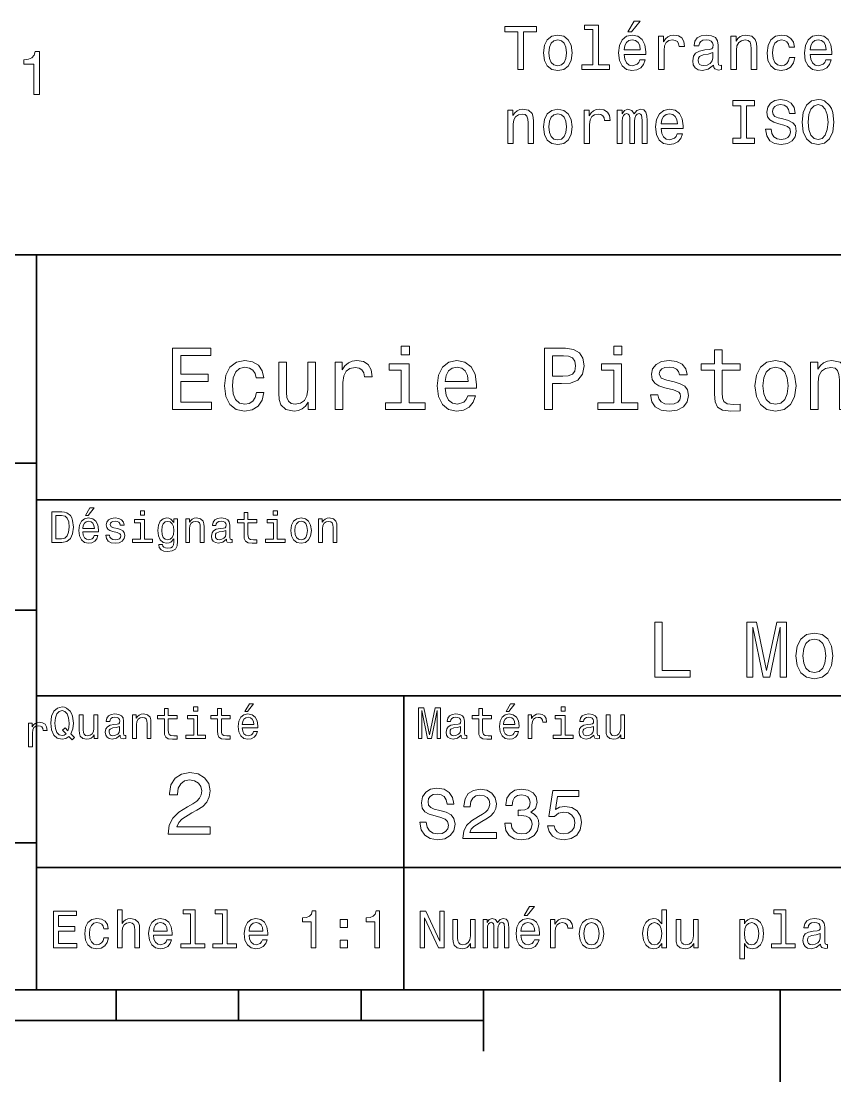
# Model space of a CAD drawing. Extents: x 0 to 297, y 0 to 210.
# Drawn here: x 160.8 to 227.2, y 2.5 to 89.1 of the extents above; entities that cross this region are included whole.
import ezdxf

# ---------------------------------------------------------------- set-up
doc = ezdxf.new("R2010")
doc.units = 0

msp = doc.modelspace()

# ---------------------------------------------------------------- linework, layer by layer
at = {"color": 7, "lineweight": 35}
for p, q in [((97, 70), (287, 70)), ((162, 10), (162, 70)), ((97, 53), (162, 53)), ((162, 50), (287, 50)), ((97, 41), (162, 41)), ((162, 34), (287, 34)), ((97, 22), (162, 22)), ((162, 20), (287, 20)), ((10, 10), (287, 10)), ((97, 10), (287, 10)), ((98.5, 7.5), (198.5, 7.5))]:
    msp.add_line(p, q, dxfattribs=at)
at = {"color": 7, "lineweight": 35, "ltscale": 0.35}
msp.add_line((192, 20), (192, 34), dxfattribs=at)
at = {"color": 7, "lineweight": 35, "ltscale": 0.25}
msp.add_line((192, 10), (192, 20), dxfattribs=at)
at = {"color": 7, "lineweight": 35, "ltscale": 0.0625}
for p, q in [((168.5, 10), (168.5, 7.5)), ((178.5, 10), (178.5, 7.5)), ((188.5, 10), (188.5, 7.5))]:
    msp.add_line(p, q, dxfattribs=at)
at = {"color": 7, "lineweight": 35, "ltscale": 0.125}
msp.add_line((198.5, 10), (198.5, 5), dxfattribs=at)
at = {"color": 7, "lineweight": 35, "ltscale": 0.1875}
msp.add_line((222.699997, 10), (222.699997, 2.5), dxfattribs=at)
at = {"color": 7, "lineweight": 13}
for points in [[(201.286026, 85.143372), (201.75, 85.143372), (201.75, 88.219742), (202.809082, 88.219742), (202.809082, 88.643372), (200.221909, 88.643372), (200.221909, 88.219742), (201.286026, 88.219742)], [(207.42868, 88.391212), (207.42868, 85.516571), (206.515854, 85.516571), (206.515854, 85.143372), (208.780258, 85.143372), (208.780258, 85.516571), (207.872482, 85.516571), (207.872482, 88.764412), (206.732712, 88.764412), (206.732712, 88.391212)], [(210.278091, 88.219742), (210.575653, 88.219742), (211.276657, 89.077087), (210.782425, 89.077087)], [(203.378967, 86.494957), (203.459656, 85.879684), (203.69165, 85.425789), (204.059799, 85.143372), (204.554031, 85.047554), (205.043228, 85.143372), (205.411377, 85.420746), (205.643372, 85.874641), (205.729111, 86.494957), (205.643372, 87.110229), (205.411377, 87.56916), (205.043228, 87.846542), (204.554031, 87.947403), (204.059799, 87.846542), (203.69165, 87.564117), (203.459656, 87.110229)], [(203.832855, 86.5), (203.878235, 86.953888), (204.019455, 87.2817), (204.246399, 87.483429), (204.554031, 87.554031), (204.856628, 87.483429), (205.083572, 87.286743), (205.224777, 86.953888), (205.275223, 86.5), (205.224777, 86.041069), (205.083572, 85.708214), (204.856628, 85.506485), (204.554031, 85.440926), (204.246399, 85.506485), (204.019455, 85.708214), (203.878235, 86.041069)], [(209.970459, 86.368874), (211.745682, 86.368874), (211.750717, 86.575645), (211.670029, 87.155617), (211.44812, 87.58934), (211.095108, 87.851585), (210.626083, 87.947403), (210.167145, 87.846542), (209.814117, 87.564117), (209.587173, 87.105186), (209.506485, 86.5), (209.582138, 85.879684), (209.809082, 85.425789), (210.157059, 85.143372), (210.610947, 85.047554), (211.004318, 85.113113), (211.327087, 85.284584), (211.564117, 85.556915), (211.700287, 85.920029), (211.261536, 85.920029), (211.170746, 85.7183), (211.039627, 85.567001), (210.666428, 85.445969), (210.378967, 85.501442), (210.162109, 85.677956), (210.020889, 85.965416), (209.970459, 86.353745)], [(209.970459, 86.742073), (210.02594, 87.090057), (210.162109, 87.34726), (210.368881, 87.503601), (210.641205, 87.559074), (210.908508, 87.503601), (211.11528, 87.34726), (211.241348, 87.090057), (211.286743, 86.742073)], [(212.784576, 85.143372), (213.228394, 85.143372), (213.228394, 86.691643), (213.273773, 87.064842), (213.409943, 87.33213), (213.631851, 87.493515), (213.929398, 87.548988), (214.151291, 87.513687), (214.317719, 87.412827), (214.418594, 87.241356), (214.453888, 87.009369), (214.90274, 87.009369), (214.842224, 87.41787), (214.675797, 87.710373), (214.398422, 87.886887), (214.020172, 87.947403), (213.76297, 87.907059), (213.541061, 87.806198), (213.344376, 87.634727), (213.188034, 87.40274), (213.188034, 87.851585), (212.784576, 87.851585)], [(217.26297, 85.496399), (217.26297, 85.48127), (217.288177, 85.309799), (217.363831, 85.188759), (217.681549, 85.092941), (217.92868, 85.133286), (217.92868, 85.476227), (217.822769, 85.461098), (217.681549, 85.526657), (217.656342, 85.728386), (217.656342, 87.130402), (217.595825, 87.488472), (217.419312, 87.740631), (217.111664, 87.89193), (216.677948, 87.947403), (216.254318, 87.886887), (215.94165, 87.715416), (215.744965, 87.448128), (215.679398, 87.0951), (215.679398, 87.064842), (216.077805, 87.064842), (216.113113, 87.276657), (216.22406, 87.427956), (216.405624, 87.51873), (216.662827, 87.554031), (216.909943, 87.528816), (217.086456, 87.453171), (217.192368, 87.322044), (217.227661, 87.140488), (217.207489, 86.928673), (217.126801, 86.822769), (216.925079, 86.772331), (216.546829, 86.731987), (216.113113, 86.641212), (215.805481, 86.479828), (215.623917, 86.227669), (215.568451, 85.854469), (215.618881, 85.521614), (215.775223, 85.274498), (216.027374, 85.118156), (216.375366, 85.062683), (216.844376, 85.168587)], [(218.690201, 85.143372), (219.134003, 85.143372), (219.134003, 86.706772), (219.179398, 87.064842), (219.325653, 87.327087), (219.552597, 87.488472), (219.855194, 87.548988), (220.09726, 87.498558), (220.248566, 87.362389), (220.324203, 87.135445), (220.349426, 86.832855), (220.349426, 85.143372), (220.793228, 85.143372), (220.793228, 86.92363), (220.773056, 87.2817), (220.682281, 87.579254), (220.384735, 87.851585), (219.920746, 87.947403), (219.663544, 87.912102), (219.446686, 87.816284), (219.260086, 87.6549), (219.113831, 87.438042), (219.113831, 87.851585), (218.690201, 87.851585)], [(223.451004, 86.953888), (223.889771, 86.953888), (223.798996, 87.357346), (223.582138, 87.675072), (223.244232, 87.871758), (222.805481, 87.947403), (222.32132, 87.846542), (221.953171, 87.564117), (221.721191, 87.105186), (221.640488, 86.489914), (221.716141, 85.879684), (221.943085, 85.425789), (222.301147, 85.143372), (222.790344, 85.047554), (223.22406, 85.123199), (223.561966, 85.335014), (223.793945, 85.66787), (223.894806, 86.111671), (223.471191, 86.111671), (223.395538, 85.829254), (223.254318, 85.617432), (223.052597, 85.486313), (222.805481, 85.445969), (222.497833, 85.511528), (222.27594, 85.713257), (222.139771, 86.041069), (222.094376, 86.505043), (222.139771, 86.958931), (222.280975, 87.286743), (222.507935, 87.488472), (222.805481, 87.559074), (223.067719, 87.513687), (223.264404, 87.397697), (223.395538, 87.206055)], [(225.150574, 86.368874), (226.925797, 86.368874), (226.930832, 86.575645), (226.850143, 87.155617), (226.628235, 87.58934), (226.275223, 87.851585), (225.806198, 87.947403), (225.34726, 87.846542), (224.994232, 87.564117), (224.767288, 87.105186), (224.6866, 86.5), (224.762253, 85.879684), (224.989197, 85.425789), (225.337173, 85.143372), (225.791061, 85.047554), (226.184433, 85.113113), (226.507202, 85.284584), (226.744232, 85.556915), (226.880402, 85.920029), (226.44165, 85.920029), (226.350861, 85.7183), (226.219742, 85.567001), (225.846542, 85.445969), (225.559082, 85.501442), (225.342224, 85.677956), (225.201004, 85.965416), (225.150574, 86.353745)], [(225.150574, 86.742073), (225.206055, 87.090057), (225.342224, 87.34726), (225.548996, 87.503601), (225.82132, 87.559074), (226.088623, 87.503601), (226.295395, 87.34726), (226.421478, 87.090057), (226.466858, 86.742073)], [(161.786957, 83.087959), (162.245895, 83.087959), (162.245895, 86.613174), (161.902954, 86.613174), (161.81218, 86.305542), (161.630615, 86.09877), (161.353241, 85.97773), (160.969955, 85.937386), (160.969955, 85.579315), (161.786957, 85.579315)], [(217.21254, 86.091499), (217.152023, 85.829254), (216.990631, 85.627518), (216.748566, 85.496399), (216.451004, 85.451012), (216.259369, 85.476227), (216.123199, 85.556915), (216.03746, 85.698128), (216.012253, 85.894814), (216.032425, 86.071327), (216.113113, 86.197403), (216.435883, 86.338615), (216.844376, 86.399132), (217.21254, 86.520172)], [(219.502167, 79.520172), (218.856628, 79.520172), (218.856628, 79.096542), (220.611664, 79.096542), (220.611664, 79.520172), (219.966141, 79.520172), (219.966141, 82.172913), (220.611664, 82.172913), (220.611664, 82.596542), (218.856628, 82.596542), (218.856628, 82.172913), (219.502167, 82.172913)], [(221.973343, 80.251442), (221.514404, 80.251442), (221.61528, 79.716858), (221.867432, 79.323486), (222.255768, 79.086456), (222.780258, 79.000725), (223.299713, 79.081413), (223.688049, 79.303314), (223.935165, 79.651299), (224.02594, 80.110229), (223.950287, 80.523773), (223.73848, 80.791069), (223.395538, 80.967583), (222.9366, 81.098701), (222.543228, 81.194527), (222.286026, 81.305473), (222.139771, 81.466858), (222.094376, 81.719025), (222.139771, 81.945969), (222.270889, 82.117439), (222.472626, 82.233429), (222.75, 82.273773), (223.032425, 82.223343), (223.254318, 82.087173), (223.400574, 81.860229), (223.471191, 81.552597), (223.930115, 81.552597), (223.930115, 81.562683), (223.849426, 82.036743), (223.612396, 82.389771), (223.239197, 82.611671), (222.734879, 82.687317), (222.280975, 82.611671), (221.927948, 82.399857), (221.701004, 82.072044), (221.620316, 81.648415), (221.685883, 81.270172), (221.877518, 81.01297), (222.180115, 80.841499), (222.593658, 80.710373), (223.002167, 80.594383), (223.309799, 80.483429), (223.496399, 80.322044), (223.561966, 80.059799), (223.501434, 79.792511), (223.345108, 79.590782), (223.108063, 79.464699), (222.80043, 79.424355), (222.457489, 79.479828), (222.195251, 79.641212), (222.028824, 79.903458)], [(224.510086, 80.846542), (224.600861, 80.059799), (224.863113, 79.479828), (225.271606, 79.121758), (225.806198, 79.000725), (226.335739, 79.121758), (226.749283, 79.479828), (227.006485, 80.059799), (227.10231, 80.846542), (227.006485, 81.628242), (226.895538, 81.945969), (226.749283, 82.208214), (226.335739, 82.566284), (226.083572, 82.657059), (225.806198, 82.692368), (225.266571, 82.566284), (224.858063, 82.213257), (224.600861, 81.633286)], [(224.994232, 80.846542), (225.049713, 81.456772), (225.216141, 81.905617), (225.473343, 82.177956), (225.806198, 82.273773), (226.134003, 82.177956), (226.391205, 81.900574), (226.557632, 81.451729), (226.618164, 80.846542), (226.557632, 80.236313), (226.391205, 79.787468), (226.134003, 79.515129), (225.806198, 79.424355), (225.473343, 79.515129), (225.216141, 79.787468), (225.049713, 80.23127)], [(200.47406, 79.096542), (200.917862, 79.096542), (200.917862, 80.659943), (200.963257, 81.018013), (201.109512, 81.280258), (201.336456, 81.441643), (201.639053, 81.502159), (201.881119, 81.451729), (202.032425, 81.315559), (202.108063, 81.088615), (202.133286, 80.786026), (202.133286, 79.096542), (202.577087, 79.096542), (202.577087, 80.876801), (202.556915, 81.234871), (202.466141, 81.532425), (202.168594, 81.804756), (201.704605, 81.900574), (201.447403, 81.865273), (201.230545, 81.769455), (201.043945, 81.60807), (200.89769, 81.391212), (200.89769, 81.804756), (200.47406, 81.804756)], [(203.378967, 80.448128), (203.459656, 79.832855), (203.69165, 79.37896), (204.059799, 79.096542), (204.554031, 79.000725), (205.043228, 79.096542), (205.411377, 79.373917), (205.643372, 79.827812), (205.729111, 80.448128), (205.643372, 81.0634), (205.411377, 81.522331), (205.043228, 81.799713), (204.554031, 81.900574), (204.059799, 81.799713), (203.69165, 81.517288), (203.459656, 81.0634)], [(203.832855, 80.453171), (203.878235, 80.907059), (204.019455, 81.234871), (204.246399, 81.4366), (204.554031, 81.507202), (204.856628, 81.4366), (205.083572, 81.239914), (205.224777, 80.907059), (205.275223, 80.453171), (205.224777, 79.99424), (205.083572, 79.661385), (204.856628, 79.459656), (204.554031, 79.394096), (204.246399, 79.459656), (204.019455, 79.661385), (203.878235, 79.99424)], [(206.71254, 79.096542), (207.156342, 79.096542), (207.156342, 80.644814), (207.201736, 81.018013), (207.337891, 81.285301), (207.559799, 81.446686), (207.857346, 81.502159), (208.079254, 81.466858), (208.245682, 81.365997), (208.346542, 81.194527), (208.381851, 80.96254), (208.830688, 80.96254), (208.770172, 81.37104), (208.603745, 81.663544), (208.32637, 81.840057), (207.94812, 81.900574), (207.690918, 81.860229), (207.469025, 81.759369), (207.272339, 81.587898), (207.115997, 81.355911), (207.115997, 81.804756), (206.71254, 81.804756)], [(209.405624, 79.096542), (209.814117, 79.096542), (209.814117, 80.907059), (209.83934, 81.179398), (209.914978, 81.376083), (210.030975, 81.492073), (210.182281, 81.537468), (210.303314, 81.497116), (210.384003, 81.396255), (210.424347, 81.224785), (210.439484, 80.997841), (210.439484, 79.096542), (210.822769, 79.096542), (210.822769, 80.907059), (210.847977, 81.174355), (210.92363, 81.37104), (211.044662, 81.492073), (211.195969, 81.537468), (211.317001, 81.497116), (211.39769, 81.396255), (211.44812, 80.997841), (211.44812, 79.096542), (211.856628, 79.096542), (211.856628, 80.967583), (211.831406, 81.355911), (211.750717, 81.653458), (211.58934, 81.835014), (211.327087, 81.900574), (211.019455, 81.799713), (210.782425, 81.507202), (210.595825, 81.79467), (210.283142, 81.900574), (209.995682, 81.799713), (209.798996, 81.517288), (209.798996, 81.804756), (209.405624, 81.804756)], [(213.006485, 80.322044), (214.781708, 80.322044), (214.786743, 80.528816), (214.706055, 81.108788), (214.484146, 81.542511), (214.131119, 81.804756), (213.662109, 81.900574), (213.203171, 81.799713), (212.850143, 81.517288), (212.623199, 81.058357), (212.542511, 80.453171), (212.618164, 79.832855), (212.845108, 79.37896), (213.193085, 79.096542), (213.646973, 79.000725), (214.040344, 79.066284), (214.363113, 79.237755), (214.600143, 79.510086), (214.736313, 79.873199), (214.297546, 79.873199), (214.206772, 79.671471), (214.075653, 79.520172), (213.702454, 79.399139), (213.414978, 79.454613), (213.19812, 79.631126), (213.056915, 79.918587), (213.006485, 80.306915)], [(213.006485, 80.695244), (213.061966, 81.043228), (213.19812, 81.30043), (213.404907, 81.456772), (213.677231, 81.512245), (213.944519, 81.456772), (214.151291, 81.30043), (214.277374, 81.043228), (214.322769, 80.695244)], [(173.109512, 57.381123), (176.279541, 57.381123), (176.279541, 57.986309), (173.772339, 57.986309), (173.772339, 59.679394), (176.005768, 59.679394), (176.005768, 60.277374), (173.772339, 60.277374), (173.772339, 61.775936), (176.221893, 61.775936), (176.221893, 62.381123), (173.109512, 62.381123)], [(192.439484, 62.554031), (191.769455, 62.554031), (191.769455, 61.833572), (192.439484, 61.833572)], [(203.462524, 57.381123), (204.125351, 57.381123), (204.125351, 59.492073), (204.860229, 59.492073), (205.602295, 59.528095), (206.193085, 59.780258), (206.574921, 60.270172), (206.704605, 60.940201), (206.603745, 61.559795), (206.315552, 62.013687), (205.840057, 62.287464), (205.191635, 62.381123), (203.462524, 62.381123)], [(209.788177, 62.554031), (209.118149, 62.554031), (209.118149, 61.833572), (209.788177, 61.833572)], [(205.01152, 61.76873), (205.443802, 61.725502), (205.760803, 61.588615), (205.94812, 61.336452), (206.01297, 60.940201), (205.940918, 60.522331), (205.746399, 60.270172), (205.414978, 60.140488), (204.96109, 60.104465), (204.125351, 60.104465), (204.125351, 61.76873)], [(217.353027, 60.579971), (217.353027, 58.64193), (217.396255, 58.015129), (217.597992, 57.582851), (218.001434, 57.330688), (218.685883, 57.244236), (219.43515, 57.280258), (219.43515, 57.827808), (218.887604, 57.78458), (218.390488, 57.842216), (218.123917, 58.022331), (218.008652, 58.324928), (217.98703, 58.75), (217.98703, 60.579971), (219.43515, 60.579971), (219.43515, 61.120316), (217.98703, 61.120316), (217.98703, 62.251438), (217.353027, 62.251438), (217.353027, 61.120316), (216.257935, 61.120316), (216.257935, 60.579971)], [(179.932281, 59.967579), (180.559082, 59.967579), (180.429398, 60.543945), (180.119598, 60.997837), (179.636887, 61.278816), (179.010086, 61.386887), (178.318436, 61.242794), (177.792511, 60.839336), (177.46109, 60.183716), (177.345825, 59.304752), (177.453888, 58.432995), (177.778091, 57.78458), (178.289627, 57.381123), (178.988464, 57.244236), (179.608063, 57.352303), (180.090775, 57.6549), (180.42218, 58.130402), (180.566284, 58.764408), (179.96109, 58.764408), (179.853027, 58.36095), (179.651291, 58.058357), (179.363113, 57.871037), (179.010086, 57.8134), (178.570602, 57.907059), (178.253601, 58.195244), (178.059082, 58.663544), (177.994232, 59.326366), (178.059082, 59.974781), (178.260803, 60.443081), (178.585007, 60.731266), (179.010086, 60.83213), (179.38472, 60.767288), (179.66571, 60.601585), (179.853027, 60.327808)], [(184.788177, 61.25), (184.154175, 61.25), (184.154175, 59.016571), (184.082123, 58.497837), (183.873199, 58.123196), (183.548996, 57.892651), (183.123917, 57.820602), (182.785294, 57.878242), (182.569168, 58.051151), (182.446686, 58.346542), (182.417862, 58.764408), (182.417862, 61.25), (181.783859, 61.25), (181.783859, 58.706772), (181.805481, 58.195244), (181.942368, 57.770172), (182.360229, 57.381123), (183.030258, 57.244236), (183.390488, 57.294666), (183.700287, 57.424351), (183.966858, 57.647694), (184.182999, 57.971901), (184.182999, 57.381123), (184.788177, 57.381123)], [(186.380402, 57.381123), (187.014404, 57.381123), (187.014404, 59.592937), (187.079254, 60.12608), (187.273773, 60.507923), (187.590775, 60.738472), (188.015854, 60.817722), (188.332855, 60.767288), (188.570602, 60.623199), (188.714691, 60.378242), (188.765121, 60.046829), (189.406342, 60.046829), (189.319885, 60.630402), (189.082123, 61.048271), (188.685883, 61.30043), (188.145538, 61.386887), (187.778091, 61.32925), (187.46109, 61.185158), (187.180115, 60.940201), (186.956772, 60.608788), (186.956772, 61.25), (186.380402, 61.25)], [(192.417862, 57.914265), (192.417862, 61.120316), (190.789627, 61.120316), (190.789627, 60.579971), (191.783859, 60.579971), (191.783859, 57.914265), (190.48703, 57.914265), (190.48703, 57.381123), (193.729111, 57.381123), (193.729111, 57.914265)], [(195.37175, 59.131844), (197.907776, 59.131844), (197.914978, 59.427231), (197.799713, 60.255764), (197.482712, 60.875359), (196.978378, 61.25), (196.30835, 61.386887), (195.65274, 61.242794), (195.148407, 60.839336), (194.824203, 60.183716), (194.708923, 59.319164), (194.817001, 58.432995), (195.141205, 57.78458), (195.638321, 57.381123), (196.286743, 57.244236), (196.848694, 57.337894), (197.309799, 57.582851), (197.648407, 57.971901), (197.842941, 58.490631), (197.216141, 58.490631), (197.086456, 58.20245), (196.899139, 57.986309), (196.365997, 57.8134), (195.955322, 57.892651), (195.645538, 58.14481), (195.443802, 58.555473), (195.37175, 59.110229)], [(195.37175, 59.664986), (195.451004, 60.162102), (195.645538, 60.529537), (195.940918, 60.75288), (196.329971, 60.83213), (196.711807, 60.75288), (197.007202, 60.529537), (197.187317, 60.162102), (197.252167, 59.664986)], [(209.766571, 57.914265), (209.766571, 61.120316), (208.138321, 61.120316), (208.138321, 60.579971), (209.132568, 60.579971), (209.132568, 57.914265), (207.835724, 57.914265), (207.835724, 57.381123), (211.077805, 57.381123), (211.077805, 57.914265)], [(214.060516, 59.636166), (213.44812, 59.780258), (212.994232, 59.945965), (212.842941, 60.28458), (212.886169, 60.522331), (213.03746, 60.695244), (213.282425, 60.803314), (213.635437, 60.846542), (213.97406, 60.803314), (214.240631, 60.67363), (214.413544, 60.479107), (214.485596, 60.219738), (215.105194, 60.219738), (215.105194, 60.23415), (214.997116, 60.70245), (214.701721, 61.069885), (214.240631, 61.30043), (213.635437, 61.386887), (213.023056, 61.30043), (212.57637, 61.062679), (212.29538, 60.709652), (212.208939, 60.262966), (212.273773, 59.830688), (212.475494, 59.528095), (212.806915, 59.311958), (213.289627, 59.16066), (213.995682, 58.987751), (214.427948, 58.807636), (214.543228, 58.663544), (214.586456, 58.447407), (214.521606, 58.180836), (214.348694, 57.979107), (214.067719, 57.849422), (213.693085, 57.806194), (213.296829, 57.849422), (213.008636, 58.000721), (212.814117, 58.245674), (212.734863, 58.584293), (212.122482, 58.584293), (212.223343, 58.007923), (212.518738, 57.590057), (212.98703, 57.337894), (213.635437, 57.244236), (214.312683, 57.337894), (214.809799, 57.590057), (215.112396, 57.993515), (215.220459, 58.519451), (215.141205, 58.973343), (214.917862, 59.283138), (214.55043, 59.484871)], [(220.65274, 59.311958), (220.768005, 58.432995), (221.099426, 57.78458), (221.625366, 57.381123), (222.331421, 57.244236), (223.030258, 57.381123), (223.556198, 57.777374), (223.887604, 58.425793), (224.010086, 59.311958), (223.887604, 60.190922), (223.556198, 60.846542), (223.030258, 61.242794), (222.331421, 61.386887), (221.625366, 61.242794), (221.099426, 60.839336), (220.768005, 60.190922)], [(221.301147, 59.319164), (221.365997, 59.967579), (221.567719, 60.435879), (221.891937, 60.72406), (222.331421, 60.824928), (222.763687, 60.72406), (223.087891, 60.443081), (223.289627, 59.967579), (223.361679, 59.319164), (223.289627, 58.663544), (223.087891, 58.188038), (222.763687, 57.899853), (222.331421, 57.806194), (221.891937, 57.899853), (221.567719, 58.188038), (221.365997, 58.663544)], [(225.177246, 57.381123), (225.811249, 57.381123), (225.811249, 59.614552), (225.876083, 60.12608), (226.085022, 60.500717), (226.409225, 60.731266), (226.841507, 60.817722), (227.187317, 60.745674), (227.403458, 60.551151), (227.511536, 60.226944), (227.547546, 59.794666), (227.547546, 57.381123), (228.181564, 57.381123), (228.181564, 59.924351), (228.15274, 60.435879), (228.023056, 60.86095), (227.597992, 61.25), (226.935165, 61.386887), (226.567719, 61.336452), (226.257935, 61.199566), (225.991364, 60.969017), (225.782425, 60.659222), (225.782425, 61.25), (225.177246, 61.25)], [(164.080688, 49.030979), (163.248566, 49.030979), (163.248566, 46.530979), (164.080688, 46.530979), (164.473343, 46.610229), (164.765137, 46.851585), (164.945251, 47.244236), (165.010086, 47.780979), (164.952454, 48.328529), (164.880402, 48.544666), (164.779541, 48.717579), (164.487747, 48.951729), (164.296829, 49.009365)], [(164.055481, 48.731987), (164.329254, 48.677952), (164.516571, 48.512245), (164.628235, 48.216858), (164.664261, 47.780979), (164.624634, 47.359509), (164.51297, 47.064121), (164.322052, 46.887608), (164.055481, 46.829971), (163.583572, 46.829971), (163.583572, 48.731987)], [(165.784576, 47.406338), (167.052597, 47.406338), (167.056198, 47.554035), (166.998566, 47.9683), (166.840057, 48.278099), (166.587891, 48.465416), (166.252884, 48.533859), (165.925079, 48.461815), (165.672913, 48.260086), (165.510803, 47.932278), (165.453171, 47.5), (165.507202, 47.056915), (165.669312, 46.732708), (165.917862, 46.530979), (166.242081, 46.462536), (166.523056, 46.509365), (166.753601, 46.631844), (166.922913, 46.826366), (167.020172, 47.085735), (166.706772, 47.085735), (166.641937, 46.941643), (166.548264, 46.833572), (166.281708, 46.747116), (166.07637, 46.786743), (165.921463, 46.912823), (165.820602, 47.118156), (165.784576, 47.395531)], [(166.004318, 48.728386), (166.216858, 48.728386), (166.717575, 49.340778), (166.364548, 49.340778)], [(168.623199, 47.658501), (168.317001, 47.730545), (168.090057, 47.8134), (168.014404, 47.982708), (168.036026, 48.101585), (168.111664, 48.188038), (168.234146, 48.242073), (168.41066, 48.263687), (168.579971, 48.242073), (168.713257, 48.177231), (168.799713, 48.079971), (168.835739, 47.950287), (169.145538, 47.950287), (169.145538, 47.957493), (169.091492, 48.191643), (168.943802, 48.375359), (168.713257, 48.490635), (168.41066, 48.533859), (168.104462, 48.490635), (167.881119, 48.371758), (167.740631, 48.195244), (167.697403, 47.971901), (167.729828, 47.755764), (167.830688, 47.604465), (167.996399, 47.496399), (168.237747, 47.42075), (168.590775, 47.334293), (168.806915, 47.244236), (168.864548, 47.172188), (168.886169, 47.064121), (168.853745, 46.930836), (168.767288, 46.829971), (168.626801, 46.765129), (168.439484, 46.743515), (168.241348, 46.765129), (168.09726, 46.840778), (168, 46.963257), (167.960373, 47.132565), (167.654175, 47.132565), (167.704605, 46.844379), (167.85231, 46.635445), (168.086456, 46.509365), (168.41066, 46.462536), (168.749283, 46.509365), (168.997833, 46.635445), (169.149139, 46.837173), (169.203171, 47.100143), (169.163544, 47.327087), (169.05188, 47.481987), (168.868149, 47.582851)], [(170.824203, 49.117435), (170.489197, 49.117435), (170.489197, 48.757202), (170.824203, 48.757202)], [(173.518738, 46.617435), (173.518738, 48.465416), (173.216141, 48.465416), (173.216141, 48.152016), (172.967575, 48.4366), (172.816284, 48.508644), (172.646973, 48.533859), (172.340775, 48.461815), (172.103027, 48.260086), (171.94812, 47.935879), (171.894089, 47.5), (171.94812, 47.060516), (172.103027, 46.736309), (172.340775, 46.530979), (172.646973, 46.462536), (172.819885, 46.487751), (172.963974, 46.552593), (173.216141, 46.826366), (173.216141, 46.552593), (173.187317, 46.336456), (173.108063, 46.181557), (172.956772, 46.091499), (172.729828, 46.059078), (172.531708, 46.080692), (172.391205, 46.134727), (172.30835, 46.228386), (172.283142, 46.354465), (171.976944, 46.354465), (171.976944, 46.340057), (172.023773, 46.109509), (172.167862, 45.9366), (172.398407, 45.824928), (172.711823, 45.785301), (173.086456, 45.839336), (173.335022, 45.990635), (173.47551, 46.253601)], [(174.181549, 46.530979), (174.498566, 46.530979), (174.498566, 47.647694), (174.530975, 47.903458), (174.635452, 48.090778), (174.797546, 48.206051), (175.013687, 48.249279), (175.1866, 48.213257), (175.294662, 48.115993), (175.348709, 47.953888), (175.366714, 47.737751), (175.366714, 46.530979), (175.683716, 46.530979), (175.683716, 47.802593), (175.669312, 48.058357), (175.604462, 48.270893), (175.391937, 48.465416), (175.060516, 48.533859), (174.876801, 48.508644), (174.721909, 48.440201), (174.588623, 48.324928), (174.484146, 48.170029), (174.484146, 48.465416), (174.181549, 48.465416)], [(177.499283, 46.783142), (177.499283, 46.772335), (177.517288, 46.649857), (177.57132, 46.5634), (177.798264, 46.494957), (177.974777, 46.523773), (177.974777, 46.76873), (177.899139, 46.757923), (177.798264, 46.804756), (177.780258, 46.948845), (177.780258, 47.950287), (177.73703, 48.206051), (177.610947, 48.386166), (177.391205, 48.494236), (177.081406, 48.533859), (176.778824, 48.490635), (176.555481, 48.368156), (176.414978, 48.177231), (176.368149, 47.925072), (176.368149, 47.903458), (176.65274, 47.903458), (176.677948, 48.054756), (176.757202, 48.162823), (176.886887, 48.227665), (177.070602, 48.25288), (177.247116, 48.234871), (177.373199, 48.180836), (177.448853, 48.087173), (177.47406, 47.957493), (177.459656, 47.806194), (177.402023, 47.730545), (177.257919, 47.694523), (176.987747, 47.665707), (176.677948, 47.600864), (176.458206, 47.485592), (176.328537, 47.305473), (176.28891, 47.038906), (176.324921, 46.801151), (176.4366, 46.624638), (176.616714, 46.512966), (176.86528, 46.473343), (177.200287, 46.548992)], [(178.943802, 48.130402), (178.943802, 47.161381), (178.965424, 46.84798), (179.066284, 46.631844), (179.268005, 46.505764), (179.610229, 46.462536), (179.984863, 46.480545), (179.984863, 46.754322), (179.71109, 46.732708), (179.46254, 46.761528), (179.329254, 46.851585), (179.271606, 47.00288), (179.260803, 47.215416), (179.260803, 48.130402), (179.984863, 48.130402), (179.984863, 48.400574), (179.260803, 48.400574), (179.260803, 48.966137), (178.943802, 48.966137), (178.943802, 48.400574), (178.396255, 48.400574), (178.396255, 48.130402)], [(181.667145, 49.117435), (181.332138, 49.117435), (181.332138, 48.757202), (181.667145, 48.757202)], [(182.762253, 47.496399), (182.819885, 47.056915), (182.985596, 46.732708), (183.248566, 46.530979), (183.601593, 46.462536), (183.951004, 46.530979), (184.213974, 46.729107), (184.379684, 47.053314), (184.440918, 47.496399), (184.379684, 47.935879), (184.213974, 48.263687), (183.951004, 48.461815), (183.601593, 48.533859), (183.248566, 48.461815), (182.985596, 48.260086), (182.819885, 47.935879)], [(185.024506, 46.530979), (185.341492, 46.530979), (185.341492, 47.647694), (185.373917, 47.903458), (185.478394, 48.090778), (185.640488, 48.206051), (185.856628, 48.249279), (186.029541, 48.213257), (186.137604, 48.115993), (186.19165, 47.953888), (186.209656, 47.737751), (186.209656, 46.530979), (186.526657, 46.530979), (186.526657, 47.802593), (186.512253, 48.058357), (186.447403, 48.270893), (186.234879, 48.465416), (185.903458, 48.533859), (185.719742, 48.508644), (185.56485, 48.440201), (185.431564, 48.324928), (185.327087, 48.170029), (185.327087, 48.465416), (185.024506, 48.465416)], [(165.784576, 47.672909), (165.824203, 47.921471), (165.921463, 48.105186), (166.069168, 48.216858), (166.263687, 48.256485), (166.454605, 48.216858), (166.60231, 48.105186), (166.692368, 47.921471), (166.724777, 47.672909)], [(170.8134, 46.79755), (170.8134, 48.400574), (169.999283, 48.400574), (169.999283, 48.130402), (170.496399, 48.130402), (170.496399, 46.79755), (169.847977, 46.79755), (169.847977, 46.530979), (171.469025, 46.530979), (171.469025, 46.79755)], [(172.221909, 47.5), (172.254318, 47.820606), (172.351593, 48.058357), (172.502884, 48.198845), (172.704605, 48.249279), (172.917145, 48.198845), (173.075653, 48.058357), (173.172913, 47.820606), (173.208939, 47.5), (173.172913, 47.172188), (173.075653, 46.938038), (172.917145, 46.793949), (172.704605, 46.747116), (172.502884, 46.793949), (172.351593, 46.938038), (172.254318, 47.175793)], [(181.656342, 46.79755), (181.656342, 48.400574), (180.842224, 48.400574), (180.842224, 48.130402), (181.33934, 48.130402), (181.33934, 46.79755), (180.690918, 46.79755), (180.690918, 46.530979), (182.311966, 46.530979), (182.311966, 46.79755)], [(183.086456, 47.5), (183.118881, 47.824207), (183.219742, 48.058357), (183.381851, 48.20245), (183.601593, 48.25288), (183.817719, 48.20245), (183.979828, 48.061958), (184.080688, 47.824207), (184.116714, 47.5), (184.080688, 47.172188), (183.979828, 46.934437), (183.817719, 46.790344), (183.601593, 46.743515), (183.381851, 46.790344), (183.219742, 46.934437), (183.118881, 47.172188)], [(177.463257, 47.208214), (177.420029, 47.020893), (177.304749, 46.876801), (177.131851, 46.783142), (176.919312, 46.750721), (176.782425, 46.76873), (176.68515, 46.826366), (176.623917, 46.927231), (176.605911, 47.067722), (176.620316, 47.193802), (176.677948, 47.283859), (176.908508, 47.384727), (177.200287, 47.427952), (177.463257, 47.514408)], [(212.473343, 35.530258), (215.365265, 35.530258), (215.365265, 36.074928), (213.069885, 36.074928), (213.069885, 40.030258), (212.473343, 40.030258)], [(219.975494, 35.530258), (220.474777, 35.530258), (220.474777, 39.615273), (221.317719, 35.530258), (221.875351, 35.530258), (222.711807, 39.615273), (222.711807, 35.530258), (223.217575, 35.530258), (223.217575, 40.030258), (222.426514, 40.030258), (221.596542, 36.061958), (220.773056, 40.030258), (219.975494, 40.030258)], [(223.989182, 37.268009), (224.092926, 36.476944), (224.391205, 35.893372), (224.864548, 35.530258), (225.5, 35.407059), (226.128952, 35.530258), (226.602295, 35.886887), (226.900574, 36.470459), (227.010803, 37.268009), (226.900574, 38.059078), (226.602295, 38.649136), (226.128952, 39.005764), (225.5, 39.135445), (224.864548, 39.005764), (224.391205, 38.642651), (224.092926, 38.059078)], [(224.572754, 37.274494), (224.631119, 37.858067), (224.812668, 38.279537), (225.104462, 38.538902), (225.5, 38.629681), (225.889038, 38.538902), (226.180832, 38.286022), (226.362381, 37.858067), (226.427231, 37.274494), (226.362381, 36.684437), (226.180832, 36.256481), (225.889038, 35.997116), (225.5, 35.912823), (225.104462, 35.997116), (224.812668, 36.256481), (224.631119, 36.684437)], [(164.642654, 30.685879), (164.916428, 30.401297), (165.107346, 30.592218), (164.811966, 30.894812), (164.963257, 31.305475), (165.010086, 31.780979), (164.941635, 32.339336), (164.862396, 32.56628), (164.757919, 32.753601), (164.46254, 33.009365), (164.282425, 33.074207), (164.08429, 33.099422), (163.702454, 33.009365), (163.41066, 32.757202), (163.223343, 32.342937), (163.158508, 31.780979), (163.223343, 31.219019), (163.407059, 30.804754), (163.698853, 30.54899), (164.08429, 30.462536), (164.39769, 30.520172)], [(172.438034, 32.130402), (172.438034, 31.161383), (172.459656, 30.847982), (172.560516, 30.631844), (172.762253, 30.505762), (173.104462, 30.462536), (173.479111, 30.480547), (173.479111, 30.754322), (173.205338, 30.732708), (172.956772, 30.761526), (172.823486, 30.851583), (172.765854, 31.002882), (172.755035, 31.215418), (172.755035, 32.130402), (173.479111, 32.130402), (173.479111, 32.400574), (172.755035, 32.400574), (172.755035, 32.966137), (172.438034, 32.966137), (172.438034, 32.400574), (171.890488, 32.400574), (171.890488, 32.130402)], [(175.161377, 33.117435), (174.82637, 33.117435), (174.82637, 32.757202), (175.161377, 32.757202)], [(176.775223, 32.130402), (176.775223, 31.161383), (176.796829, 30.847982), (176.89769, 30.631844), (177.099426, 30.505762), (177.44165, 30.462536), (177.816284, 30.480547), (177.816284, 30.754322), (177.542511, 30.732708), (177.293945, 30.761526), (177.16066, 30.851583), (177.103027, 31.002882), (177.092224, 31.215418), (177.092224, 32.130402), (177.816284, 32.130402), (177.816284, 32.400574), (177.092224, 32.400574), (177.092224, 32.966137), (176.775223, 32.966137), (176.775223, 32.400574), (176.227661, 32.400574), (176.227661, 32.130402)], [(179.015854, 32.728386), (179.228394, 32.728386), (179.729111, 33.340778), (179.376083, 33.340778)], [(193.183716, 30.530979), (193.46109, 30.530979), (193.46109, 32.80043), (193.929398, 30.530979), (194.239197, 30.530979), (194.703888, 32.80043), (194.703888, 30.530979), (194.984863, 30.530979), (194.984863, 33.030979), (194.545395, 33.030979), (194.08429, 30.826368), (193.626801, 33.030979), (193.183716, 33.030979)], [(198.100861, 32.130402), (198.100861, 31.161383), (198.122482, 30.847982), (198.223343, 30.631844), (198.425079, 30.505762), (198.767288, 30.462536), (199.141937, 30.480547), (199.141937, 30.754322), (198.868149, 30.732708), (198.619598, 30.761526), (198.486313, 30.851583), (198.42868, 31.002882), (198.417862, 31.215418), (198.417862, 32.130402), (199.141937, 32.130402), (199.141937, 32.400574), (198.417862, 32.400574), (198.417862, 32.966137), (198.100861, 32.966137), (198.100861, 32.400574), (197.553314, 32.400574), (197.553314, 32.130402)], [(200.341492, 32.728386), (200.554031, 32.728386), (201.054749, 33.340778), (200.701736, 33.340778)], [(205.161377, 33.117435), (204.82637, 33.117435), (204.82637, 32.757202), (205.161377, 32.757202)], [(164.41571, 30.916426), (164.260803, 30.801151), (164.08429, 30.765129), (163.850143, 30.829971), (163.666428, 31.024494), (163.543945, 31.341497), (163.504318, 31.780979), (163.543945, 32.216858), (163.662827, 32.537464), (163.846542, 32.731987), (164.08429, 32.80043), (164.318451, 32.731987), (164.502167, 32.533859), (164.621033, 32.213257), (164.664261, 31.780979), (164.631851, 31.40634), (164.5634, 31.150576), (164.329254, 31.395533), (164.13472, 31.211815)], [(166.998566, 32.465416), (166.681549, 32.465416), (166.681549, 31.348703), (166.645538, 31.089336), (166.541061, 30.902016), (166.378967, 30.786743), (166.166428, 30.750719), (165.997116, 30.779539), (165.889053, 30.865993), (165.827805, 31.013687), (165.8134, 31.222622), (165.8134, 32.465416), (165.496399, 32.465416), (165.496399, 31.193804), (165.507202, 30.93804), (165.575653, 30.725504), (165.784576, 30.530979), (166.119598, 30.462536), (166.299713, 30.487751), (166.454605, 30.552593), (166.587891, 30.664265), (166.695969, 30.826368), (166.695969, 30.530979), (166.998566, 30.530979)], [(168.824921, 30.78314), (168.824921, 30.772333), (168.842941, 30.649855), (168.896973, 30.5634), (169.123917, 30.494957), (169.30043, 30.523775), (169.30043, 30.768732), (169.224777, 30.757925), (169.123917, 30.804754), (169.105911, 30.948847), (169.105911, 31.950287), (169.062683, 32.206051), (168.9366, 32.386166), (168.716858, 32.494236), (168.407059, 32.533859), (168.104462, 32.490635), (167.881119, 32.368156), (167.740631, 32.177231), (167.693802, 31.925072), (167.693802, 31.903458), (167.978394, 31.903458), (168.003601, 32.054756), (168.082855, 32.162823), (168.21254, 32.227665), (168.396255, 32.25288), (168.572769, 32.234871), (168.698853, 32.180836), (168.77449, 32.087173), (168.799713, 31.957493), (168.785309, 31.806194), (168.727661, 31.730547), (168.583572, 31.694523), (168.3134, 31.665705), (168.003601, 31.600864), (167.783859, 31.48559), (167.654175, 31.305475), (167.614548, 31.038904), (167.650574, 30.801151), (167.762253, 30.62464), (167.942368, 30.512968), (168.190918, 30.473343), (168.52594, 30.54899)], [(169.844376, 30.530979), (170.161377, 30.530979), (170.161377, 31.647694), (170.193802, 31.903458), (170.298279, 32.090778), (170.460373, 32.206051), (170.676514, 32.249279), (170.849426, 32.213257), (170.957489, 32.115993), (171.011536, 31.95389), (171.029541, 31.737751), (171.029541, 30.530979), (171.346542, 30.530979), (171.346542, 31.802593), (171.332138, 32.058357), (171.267288, 32.270893), (171.054749, 32.465416), (170.723343, 32.533859), (170.539627, 32.508644), (170.38472, 32.440201), (170.251434, 32.324928), (170.146973, 32.170029), (170.146973, 32.465416), (169.844376, 32.465416)], [(175.150574, 30.79755), (175.150574, 32.400574), (174.336456, 32.400574), (174.336456, 32.130402), (174.833572, 32.130402), (174.833572, 30.79755), (174.185165, 30.79755), (174.185165, 30.530979), (175.806198, 30.530979), (175.806198, 30.79755)], [(178.796112, 31.40634), (180.064117, 31.40634), (180.067719, 31.554033), (180.010086, 31.9683), (179.851593, 32.278099), (179.599426, 32.465416), (179.264404, 32.533859), (178.9366, 32.461815), (178.684433, 32.260086), (178.522339, 31.932276), (178.464691, 31.5), (178.518738, 31.056915), (178.680832, 30.732708), (178.929398, 30.530979), (179.253601, 30.462536), (179.534576, 30.509365), (179.765137, 30.631844), (179.934433, 30.826368), (180.031708, 31.085733), (179.718292, 31.085733), (179.653458, 30.941643), (179.559799, 30.833572), (179.293228, 30.747118), (179.087891, 30.786743), (178.932999, 30.912823), (178.832138, 31.118155), (178.796112, 31.395533)], [(178.796112, 31.672911), (178.835739, 31.921469), (178.932999, 32.105186), (179.080688, 32.216858), (179.275208, 32.256485), (179.466141, 32.216858), (179.613831, 32.105186), (179.703888, 31.921469), (179.736313, 31.672911)], [(196.656342, 30.78314), (196.656342, 30.772333), (196.674347, 30.649855), (196.728394, 30.5634), (196.955338, 30.494957), (197.131851, 30.523775), (197.131851, 30.768732), (197.056198, 30.757925), (196.955338, 30.804754), (196.937317, 30.948847), (196.937317, 31.950287), (196.894089, 32.206051), (196.768005, 32.386166), (196.548264, 32.494236), (196.23848, 32.533859), (195.935883, 32.490635), (195.71254, 32.368156), (195.572052, 32.177231), (195.525223, 31.925072), (195.525223, 31.903458), (195.809799, 31.903458), (195.835022, 32.054756), (195.914261, 32.162823), (196.043945, 32.227665), (196.227661, 32.25288), (196.404175, 32.234871), (196.530258, 32.180836), (196.605911, 32.087173), (196.631119, 31.957493), (196.616714, 31.806194), (196.559082, 31.730547), (196.414978, 31.694523), (196.144806, 31.665705), (195.835022, 31.600864), (195.61528, 31.48559), (195.485596, 31.305475), (195.445969, 31.038904), (195.481995, 30.801151), (195.593658, 30.62464), (195.773773, 30.512968), (196.022339, 30.473343), (196.357346, 30.54899)], [(200.121765, 31.40634), (201.389771, 31.40634), (201.393372, 31.554033), (201.335739, 31.9683), (201.177231, 32.278099), (200.925079, 32.465416), (200.590057, 32.533859), (200.262253, 32.461815), (200.010086, 32.260086), (199.847977, 31.932276), (199.790344, 31.5), (199.844376, 31.056915), (200.006485, 30.732708), (200.255051, 30.530979), (200.579254, 30.462536), (200.860229, 30.509365), (201.090775, 30.631844), (201.260086, 30.826368), (201.357346, 31.085733), (201.043945, 31.085733), (200.979111, 30.941643), (200.885452, 30.833572), (200.618881, 30.747118), (200.413544, 30.786743), (200.258652, 30.912823), (200.157776, 31.118155), (200.121765, 31.395533)], [(200.121765, 31.672911), (200.161377, 31.921469), (200.258652, 32.105186), (200.406342, 32.216858), (200.600861, 32.256485), (200.791794, 32.216858), (200.939484, 32.105186), (201.029541, 31.921469), (201.061966, 31.672911)], [(202.131851, 30.530979), (202.448853, 30.530979), (202.448853, 31.636887), (202.481262, 31.903458), (202.578537, 32.094379), (202.73703, 32.209652), (202.94957, 32.249279), (203.108063, 32.224064), (203.226944, 32.152016), (203.298996, 32.029537), (203.324203, 31.863832), (203.644806, 31.863832), (203.601593, 32.155621), (203.482712, 32.364552), (203.284576, 32.490635), (203.014404, 32.533859), (202.830688, 32.505043), (202.672195, 32.432995), (202.531708, 32.310516), (202.420029, 32.144814), (202.420029, 32.465416), (202.131851, 32.465416)], [(205.150574, 30.79755), (205.150574, 32.400574), (204.336456, 32.400574), (204.336456, 32.130402), (204.833572, 32.130402), (204.833572, 30.79755), (204.185165, 30.79755), (204.185165, 30.530979), (205.806198, 30.530979), (205.806198, 30.79755)], [(207.499283, 30.78314), (207.499283, 30.772333), (207.517288, 30.649855), (207.57132, 30.5634), (207.798264, 30.494957), (207.974777, 30.523775), (207.974777, 30.768732), (207.899139, 30.757925), (207.798264, 30.804754), (207.780258, 30.948847), (207.780258, 31.950287), (207.73703, 32.206051), (207.610947, 32.386166), (207.391205, 32.494236), (207.081406, 32.533859), (206.778824, 32.490635), (206.555481, 32.368156), (206.414978, 32.177231), (206.368149, 31.925072), (206.368149, 31.903458), (206.65274, 31.903458), (206.677948, 32.054756), (206.757202, 32.162823), (206.886887, 32.227665), (207.070602, 32.25288), (207.247116, 32.234871), (207.373199, 32.180836), (207.448853, 32.087173), (207.47406, 31.957493), (207.459656, 31.806194), (207.402023, 31.730547), (207.257919, 31.694523), (206.987747, 31.665705), (206.677948, 31.600864), (206.458206, 31.48559), (206.328537, 31.305475), (206.28891, 31.038904), (206.324921, 30.801151), (206.4366, 30.62464), (206.616714, 30.512968), (206.86528, 30.473343), (207.200287, 30.54899)], [(210.010086, 32.465416), (209.693085, 32.465416), (209.693085, 31.348703), (209.657059, 31.089336), (209.552597, 30.902016), (209.390488, 30.786743), (209.177948, 30.750719), (209.008636, 30.779539), (208.900574, 30.865993), (208.83934, 31.013687), (208.824921, 31.222622), (208.824921, 32.465416), (208.507919, 32.465416), (208.507919, 31.193804), (208.518738, 30.93804), (208.587173, 30.725504), (208.796112, 30.530979), (209.131119, 30.462536), (209.311234, 30.487751), (209.466141, 30.552593), (209.599426, 30.664265), (209.707489, 30.826368), (209.707489, 30.530979), (210.010086, 30.530979)], [(161.346527, 29.850143), (161.663528, 29.850143), (161.663528, 30.956051), (161.695953, 31.222622), (161.793213, 31.413544), (161.951721, 31.528818), (162.164246, 31.568443), (162.322754, 31.543226), (162.441635, 31.47118), (162.513672, 31.348701), (162.538895, 31.182997), (162.859497, 31.182997), (162.816269, 31.474783), (162.697388, 31.683718), (162.499268, 31.809797), (162.229095, 31.853025), (162.04538, 31.824207), (161.886871, 31.752161), (161.746384, 31.629683), (161.63472, 31.463976), (161.63472, 31.784582), (161.346527, 31.784582)], [(168.78891, 31.208212), (168.745682, 31.020893), (168.630402, 30.876801), (168.457489, 30.78314), (168.244965, 30.750719), (168.108063, 30.768732), (168.010803, 30.826368), (167.94957, 30.927233), (167.931549, 31.067722), (167.945969, 31.193804), (168.003601, 31.283861), (168.234146, 31.384726), (168.52594, 31.427954), (168.78891, 31.514408)], [(196.620316, 31.208212), (196.577087, 31.020893), (196.461823, 30.876801), (196.28891, 30.78314), (196.07637, 30.750719), (195.939484, 30.768732), (195.842224, 30.826368), (195.780975, 30.927233), (195.76297, 31.067722), (195.777374, 31.193804), (195.835022, 31.283861), (196.065567, 31.384726), (196.357346, 31.427954), (196.620316, 31.514408)], [(207.463257, 31.208212), (207.420029, 31.020893), (207.304749, 30.876801), (207.131851, 30.78314), (206.919312, 30.750719), (206.782425, 30.768732), (206.68515, 30.826368), (206.623917, 30.927233), (206.605911, 31.067722), (206.620316, 31.193804), (206.677948, 31.283861), (206.908508, 31.384726), (207.200287, 31.427954), (207.463257, 31.514408)], [(172.742065, 22.700289), (176.178665, 22.700289), (176.178665, 23.319885), (173.462524, 23.319885), (173.613831, 23.658503), (173.873199, 23.939482), (174.672897, 24.45101), (175.097977, 24.667147), (175.573486, 24.976946), (175.912094, 25.337177), (176.106628, 25.762249), (176.178665, 26.244957), (176.056183, 26.850143), (175.717575, 27.325649), (175.198837, 27.628242), (174.528809, 27.736313), (173.837173, 27.613834), (173.311234, 27.275217), (172.97261, 26.734871), (172.857346, 26.021614), (172.857346, 25.92075), (173.512955, 25.92075), (173.512955, 25.978386), (173.577805, 26.4683), (173.772324, 26.828531), (174.082123, 27.059078), (174.492783, 27.138329), (174.91066, 27.066282), (175.220459, 26.886168), (175.42218, 26.605188), (175.494232, 26.252163), (175.443802, 25.92075), (175.306915, 25.639771), (175.076355, 25.394814), (174.759354, 25.178675), (174.33429, 24.948128), (173.628235, 24.501442), (173.131119, 24.025938), (172.835724, 23.449568), (172.742065, 22.721903)], [(193.824203, 23.680117), (193.299713, 23.680117), (193.414978, 23.069164), (193.703171, 22.619596), (194.146973, 22.348703), (194.746399, 22.250721), (195.340057, 22.342941), (195.783859, 22.596542), (196.066284, 22.994238), (196.170029, 23.518732), (196.083572, 23.991356), (195.841492, 24.296831), (195.44957, 24.49856), (194.925079, 24.648417), (194.47551, 24.757925), (194.181549, 24.884727), (194.014404, 25.069164), (193.96254, 25.357349), (194.014404, 25.616714), (194.164261, 25.812681), (194.394806, 25.945246), (194.711823, 25.991356), (195.034576, 25.933718), (195.288177, 25.778099), (195.455338, 25.518732), (195.536026, 25.167149), (196.060516, 25.167149), (196.060516, 25.178675), (195.968292, 25.720463), (195.697403, 26.12392), (195.270889, 26.377522), (194.694519, 26.463978), (194.175797, 26.377522), (193.772339, 26.135448), (193.51297, 25.760807), (193.420746, 25.276657), (193.495682, 24.844381), (193.714691, 24.550434), (194.060516, 24.354467), (194.533142, 24.204613), (195, 24.072046), (195.351578, 23.945246), (195.564835, 23.760807), (195.639771, 23.461096), (195.570602, 23.155621), (195.391937, 22.925074), (195.121033, 22.780981), (194.769455, 22.734871), (194.377518, 22.798271), (194.077805, 22.98271), (193.887604, 23.282421)], [(196.798264, 22.360231), (199.547546, 22.360231), (199.547546, 22.855909), (197.374634, 22.855909), (197.495682, 23.126802), (197.703171, 23.351585), (198.342941, 23.760807), (198.682999, 23.933718), (199.0634, 24.181557), (199.33429, 24.469742), (199.489914, 24.809799), (199.547546, 25.195967), (199.44957, 25.680117), (199.17868, 26.06052), (198.763687, 26.302595), (198.227661, 26.38905), (197.674347, 26.291067), (197.253601, 26.020174), (196.982712, 25.587896), (196.890488, 25.017292), (196.890488, 24.9366), (197.414978, 24.9366), (197.414978, 24.98271), (197.466858, 25.374641), (197.622482, 25.662825), (197.870316, 25.847263), (198.198853, 25.910664), (198.533142, 25.853027), (198.780975, 25.708935), (198.942368, 25.48415), (199, 25.201729), (198.959656, 24.9366), (198.850143, 24.711817), (198.66571, 24.51585), (198.412109, 24.342941), (198.072052, 24.158503), (197.507202, 23.801153), (197.109512, 23.42075), (196.873199, 22.959656), (196.798264, 22.377522)], [(200.221909, 23.616716), (200.221909, 23.57637), (200.314117, 23.023056), (200.585022, 22.60807), (201.01152, 22.342941), (201.57637, 22.244957), (202.175797, 22.342941), (202.625366, 22.596542), (202.913544, 23), (203.017288, 23.518732), (202.971176, 23.858791), (202.844376, 24.135448), (202.636887, 24.348703), (202.360229, 24.504324), (202.734863, 24.815563), (202.867432, 25.311239), (202.780975, 25.760807), (202.533142, 26.100864), (202.129684, 26.314121), (201.57637, 26.38905), (201.057632, 26.296831), (200.659943, 26.043228), (200.400574, 25.639771), (200.314117, 25.103746), (200.314117, 25.063402), (200.827087, 25.063402), (200.873199, 25.432278), (201.023056, 25.697407), (201.265137, 25.858791), (201.605194, 25.916428), (201.904892, 25.870317), (202.123917, 25.749281), (202.256485, 25.553314), (202.30835, 25.288185), (202.256485, 25.005764), (202.118149, 24.815563), (201.876083, 24.700289), (201.547546, 24.665707), (201.322769, 24.671471), (201.322769, 24.216139), (201.605194, 24.227667), (201.968292, 24.175793), (202.239197, 24.037464), (202.400574, 23.812681), (202.458206, 23.518732), (202.394806, 23.184439), (202.227661, 22.9366), (201.96254, 22.780981), (201.610947, 22.729107), (201.247833, 22.786745), (200.982712, 22.959656), (200.815567, 23.236313), (200.752167, 23.616716)], [(203.714691, 23.40346), (203.841492, 22.930836), (204.123917, 22.56196), (204.53891, 22.331413), (205.069168, 22.244957), (205.651291, 22.348703), (206.106628, 22.631124), (206.394806, 23.080692), (206.504318, 23.657061), (206.406342, 24.193085), (206.129684, 24.613834), (205.697403, 24.884727), (205.138336, 24.98271), (204.706055, 24.913546), (204.371765, 24.723343), (204.533142, 25.801153), (206.285309, 25.801153), (206.285309, 26.273777), (204.146973, 26.273777), (203.829971, 24.152739), (204.291061, 24.152739), (204.625366, 24.423632), (205.05188, 24.521614), (205.420746, 24.458214), (205.703171, 24.273777), (205.881851, 23.991356), (205.945251, 23.628242), (205.881851, 23.265131), (205.697403, 22.98271), (205.414978, 22.804035), (205.05188, 22.740635), (204.746399, 22.780981), (204.510086, 22.913546), (204.337173, 23.121038), (204.250717, 23.40346)], [(168.610947, 13.428675), (168.991348, 13.428675), (168.991348, 14.768732), (169.030258, 15.075649), (169.155624, 15.300432), (169.350143, 15.438761), (169.609512, 15.490635), (169.817001, 15.447407), (169.946686, 15.330692), (170.011536, 15.136168), (170.033142, 14.876801), (170.033142, 13.428675), (170.413544, 13.428675), (170.413544, 14.954612), (170.396255, 15.261528), (170.318451, 15.516571), (170.0634, 15.75), (169.66571, 15.832133), (169.44957, 15.801874), (169.263687, 15.719741), (169.108063, 15.590058), (168.991348, 15.412825), (168.991348, 16.532421), (168.610947, 16.532421)], [(174.572052, 16.212536), (174.572052, 13.748559), (173.789627, 13.748559), (173.789627, 13.428675), (175.730545, 13.428675), (175.730545, 13.748559), (174.952454, 13.748559), (174.952454, 16.532421), (173.97551, 16.532421), (173.97551, 16.212536)], [(177.174347, 16.212536), (177.174347, 13.748559), (176.391937, 13.748559), (176.391937, 13.428675), (178.332855, 13.428675), (178.332855, 13.748559), (177.554749, 13.748559), (177.554749, 16.532421), (176.577805, 16.532421), (176.577805, 16.212536)], [(184.416412, 13.428675), (184.809784, 13.428675), (184.809784, 16.450289), (184.515839, 16.450289), (184.438034, 16.1866), (184.28241, 16.009367), (184.044662, 15.905621), (183.716125, 15.871038), (183.716125, 15.564121), (184.416412, 15.564121)], [(189.621033, 13.428675), (190.014404, 13.428675), (190.014404, 16.450289), (189.720459, 16.450289), (189.642639, 16.1866), (189.48703, 16.009367), (189.249268, 15.905621), (188.920746, 15.871038), (188.920746, 15.564121), (189.621033, 15.564121)], [(201.809799, 16.065563), (202.06485, 16.065563), (202.66571, 16.800432), (202.242081, 16.800432)], [(213.048996, 13.787464), (213.048996, 13.428675), (213.429398, 13.428675), (213.429398, 16.532421), (213.053314, 16.532421), (213.053314, 15.395534), (212.763687, 15.724064), (212.586456, 15.801874), (212.383286, 15.832133), (212.015854, 15.745678), (211.730545, 15.503603), (211.544662, 15.114553), (211.479828, 14.591499), (211.544662, 14.068444), (211.730545, 13.675073), (212.015854, 13.428675), (212.383286, 13.346542), (212.586456, 13.376801), (212.768005, 13.454611)], [(222.788193, 16.212536), (222.788193, 13.748559), (222.005768, 13.748559), (222.005768, 13.428675), (223.946686, 13.428675), (223.946686, 13.748559), (223.168594, 13.748559), (223.168594, 16.532421), (222.19165, 16.532421), (222.19165, 16.212536)], [(163.393372, 13.428675), (165.295395, 13.428675), (165.295395, 13.791787), (163.791061, 13.791787), (163.791061, 14.807637), (165.131119, 14.807637), (165.131119, 15.166427), (163.791061, 15.166427), (163.791061, 16.065563), (165.260803, 16.065563), (165.260803, 16.428675), (163.393372, 16.428675)], [(167.48703, 14.980548), (167.863113, 14.980548), (167.785309, 15.326369), (167.599426, 15.598703), (167.309799, 15.767292), (166.933716, 15.832133), (166.518738, 15.745678), (166.203171, 15.503603), (166.004318, 15.110231), (165.935165, 14.582853), (166, 14.059798), (166.194519, 13.67075), (166.501434, 13.428675), (166.920746, 13.346542), (167.292511, 13.411384), (167.582138, 13.592939), (167.780975, 13.878242), (167.867432, 14.258646), (167.504318, 14.258646), (167.439484, 14.016571), (167.318451, 13.835014), (167.145538, 13.722623), (166.933716, 13.688041), (166.670029, 13.744237), (166.479828, 13.917148), (166.363113, 14.198127), (166.324203, 14.595821), (166.363113, 14.984871), (166.484146, 15.26585), (166.67868, 15.438761), (166.933716, 15.49928), (167.158508, 15.460375), (167.327087, 15.360951), (167.439484, 15.196686)], [(171.546112, 14.479107), (173.067719, 14.479107), (173.072052, 14.656341), (173.002884, 15.153459), (172.812683, 15.525217), (172.510086, 15.75), (172.108063, 15.832133), (171.714691, 15.745678), (171.412109, 15.503603), (171.217575, 15.110231), (171.148422, 14.591499), (171.213257, 14.059798), (171.407776, 13.67075), (171.706055, 13.428675), (172.095108, 13.346542), (172.432281, 13.402739), (172.708939, 13.549712), (172.912109, 13.783141), (173.028824, 14.09438), (172.65274, 14.09438), (172.574936, 13.92147), (172.46254, 13.791787), (172.142654, 13.688041), (171.896255, 13.735591), (171.710373, 13.886888), (171.58934, 14.133286), (171.546112, 14.466139)], [(179.353027, 14.479107), (180.874634, 14.479107), (180.878967, 14.656341), (180.809799, 15.153459), (180.619598, 15.525217), (180.317001, 15.75), (179.914978, 15.832133), (179.521606, 15.745678), (179.219025, 15.503603), (179.02449, 15.110231), (178.955338, 14.591499), (179.020172, 14.059798), (179.214691, 13.67075), (179.51297, 13.428675), (179.902023, 13.346542), (180.239197, 13.402739), (180.515854, 13.549712), (180.719025, 13.783141), (180.835739, 14.09438), (180.459656, 14.09438), (180.381851, 13.92147), (180.269455, 13.791787), (179.94957, 13.688041), (179.703171, 13.735591), (179.517288, 13.886888), (179.396255, 14.133286), (179.353027, 14.466139)], [(186.798264, 15.105908), (187.394806, 15.105908), (187.394806, 15.75), (186.798264, 15.75)], [(193.315567, 13.428675), (193.674347, 13.428675), (193.674347, 15.888329), (194.824203, 13.428675), (195.286743, 13.428675), (195.286743, 16.428675), (194.92363, 16.428675), (194.92363, 13.969021), (193.786743, 16.428675), (193.315567, 16.428675)], [(197.798279, 15.75), (197.417862, 15.75), (197.417862, 14.409943), (197.374634, 14.098703), (197.249283, 13.873919), (197.054749, 13.735591), (196.799713, 13.692364), (196.596542, 13.726946), (196.466858, 13.830692), (196.393372, 14.007925), (196.376083, 14.258646), (196.376083, 15.75), (195.995682, 15.75), (195.995682, 14.224064), (196.008652, 13.917148), (196.090775, 13.662104), (196.341492, 13.428675), (196.743515, 13.346542), (196.959656, 13.376801), (197.145538, 13.454611), (197.305481, 13.588617), (197.435165, 13.783141), (197.435165, 13.428675), (197.798279, 13.428675)], [(198.459656, 13.428675), (198.809799, 13.428675), (198.809799, 14.980548), (198.831406, 15.213978), (198.896255, 15.382565), (198.995682, 15.481989), (199.125366, 15.520894), (199.229111, 15.486312), (199.298279, 15.399857), (199.332855, 15.252882), (199.345825, 15.058358), (199.345825, 13.428675), (199.674347, 13.428675), (199.674347, 14.980548), (199.695969, 15.209655), (199.760803, 15.378242), (199.864548, 15.481989), (199.994232, 15.520894), (200.097977, 15.486312), (200.167145, 15.399857), (200.210373, 15.058358), (200.210373, 13.428675), (200.560516, 13.428675), (200.560516, 15.032421), (200.53891, 15.365274), (200.469742, 15.620317), (200.331406, 15.775937), (200.106628, 15.832133), (199.842941, 15.745678), (199.639771, 15.494957), (199.479828, 15.741355), (199.211823, 15.832133), (198.965424, 15.745678), (198.796829, 15.503603), (198.796829, 15.75), (198.459656, 15.75)], [(201.546112, 14.479107), (203.067719, 14.479107), (203.072052, 14.656341), (203.002884, 15.153459), (202.812683, 15.525217), (202.510086, 15.75), (202.108063, 15.832133), (201.714691, 15.745678), (201.412109, 15.503603), (201.217575, 15.110231), (201.148422, 14.591499), (201.213257, 14.059798), (201.407776, 13.67075), (201.706055, 13.428675), (202.095108, 13.346542), (202.432281, 13.402739), (202.708939, 13.549712), (202.912109, 13.783141), (203.028824, 14.09438), (202.65274, 14.09438), (202.574936, 13.92147), (202.46254, 13.791787), (202.142654, 13.688041), (201.896255, 13.735591), (201.710373, 13.886888), (201.58934, 14.133286), (201.546112, 14.466139)], [(203.958221, 13.428675), (204.338623, 13.428675), (204.338623, 14.755764), (204.377518, 15.075649), (204.494232, 15.304755), (204.684433, 15.443084), (204.939484, 15.490635), (205.129684, 15.460375), (205.272339, 15.373919), (205.358795, 15.226946), (205.389053, 15.028098), (205.773773, 15.028098), (205.721909, 15.378242), (205.579254, 15.628963), (205.341492, 15.78026), (205.017288, 15.832133), (204.796829, 15.797551), (204.606628, 15.711096), (204.438034, 15.564121), (204.304031, 15.365274), (204.304031, 15.75), (203.958221, 15.75)], [(206.305481, 14.587176), (206.374634, 14.059798), (206.573486, 13.67075), (206.889053, 13.428675), (207.312683, 13.346542), (207.731995, 13.428675), (208.047546, 13.666427), (208.246399, 14.055476), (208.319885, 14.587176), (208.246399, 15.114553), (208.047546, 15.507925), (207.731995, 15.745678), (207.312683, 15.832133), (206.889053, 15.745678), (206.573486, 15.503603), (206.374634, 15.114553)], [(216.014404, 15.75), (215.634003, 15.75), (215.634003, 14.409943), (215.590775, 14.098703), (215.465424, 13.873919), (215.270889, 13.735591), (215.015854, 13.692364), (214.812683, 13.726946), (214.682999, 13.830692), (214.609512, 14.007925), (214.592224, 14.258646), (214.592224, 15.75), (214.211823, 15.75), (214.211823, 14.224064), (214.224792, 13.917148), (214.306915, 13.662104), (214.557632, 13.428675), (214.959656, 13.346542), (215.175797, 13.376801), (215.361679, 13.454611), (215.521622, 13.588617), (215.651306, 13.783141), (215.651306, 13.428675), (216.014404, 13.428675)], [(219.788193, 15.391211), (219.788193, 15.75), (219.407776, 15.75), (219.407776, 12.529539), (219.788193, 12.529539), (219.788193, 13.783141), (219.922195, 13.579971), (220.073486, 13.445966), (220.453888, 13.346542), (220.817001, 13.428675), (221.10231, 13.675073), (221.288193, 14.064121), (221.357346, 14.591499), (221.288193, 15.114553), (221.10231, 15.503603), (220.817001, 15.745678), (220.453888, 15.832133), (220.246399, 15.806196), (220.069168, 15.724064), (219.917877, 15.585735)], [(226.01297, 13.731268), (226.01297, 13.7183), (226.034592, 13.571326), (226.099426, 13.46758), (226.371765, 13.385448), (226.583588, 13.42003), (226.583588, 13.713977), (226.492798, 13.701009), (226.371765, 13.757205), (226.350159, 13.930116), (226.350159, 15.131845), (226.298279, 15.438761), (226.146973, 15.6549), (225.883286, 15.784582), (225.511536, 15.832133), (225.148422, 15.78026), (224.880402, 15.633286), (224.711823, 15.404179), (224.655624, 15.101585), (224.655624, 15.075649), (224.997131, 15.075649), (225.027374, 15.257205), (225.122482, 15.386889), (225.278107, 15.464698), (225.498566, 15.494957), (225.710388, 15.473343), (225.861679, 15.408502), (225.952454, 15.29611), (225.982712, 15.140491), (225.965424, 14.958934), (225.896255, 14.868156), (225.723343, 14.824928), (225.399139, 14.790346), (225.027374, 14.712537), (224.763687, 14.574208), (224.608078, 14.358069), (224.560516, 14.038185), (224.60376, 13.752882), (224.737762, 13.541066), (224.953888, 13.407061), (225.252167, 13.35951), (225.654175, 13.450289)], [(171.546112, 14.798992), (171.593658, 15.097262), (171.710373, 15.317724), (171.887604, 15.45173), (172.121033, 15.49928), (172.350143, 15.45173), (172.527374, 15.317724), (172.635452, 15.097262), (172.674347, 14.798992)], [(179.353027, 14.798992), (179.400574, 15.097262), (179.517288, 15.317724), (179.694519, 15.45173), (179.927948, 15.49928), (180.157059, 15.45173), (180.33429, 15.317724), (180.442368, 15.097262), (180.481262, 14.798992)], [(201.546112, 14.798992), (201.593658, 15.097262), (201.710373, 15.317724), (201.887604, 15.45173), (202.121033, 15.49928), (202.350143, 15.45173), (202.527374, 15.317724), (202.635452, 15.097262), (202.674347, 14.798992)], [(206.694519, 14.591499), (206.733429, 14.980548), (206.854462, 15.261528), (207.048996, 15.434439), (207.312683, 15.494957), (207.572052, 15.434439), (207.766571, 15.26585), (207.887604, 14.980548), (207.930832, 14.591499), (207.887604, 14.198127), (207.766571, 13.912825), (207.572052, 13.739914), (207.312683, 13.683718), (207.048996, 13.739914), (206.854462, 13.912825), (206.733429, 14.198127)], [(212.44812, 15.490635), (212.698853, 15.430116), (212.889053, 15.261528), (213.001434, 14.980548), (213.044678, 14.591499), (213.001434, 14.198127), (212.889053, 13.917148), (212.698853, 13.744237), (212.44812, 13.688041), (212.210373, 13.744237), (212.028824, 13.917148), (211.907776, 14.20245), (211.868881, 14.591499), (211.907776, 14.976225), (212.028824, 15.257205), (212.210373, 15.430116)], [(220.389053, 13.688041), (220.134003, 13.744237), (219.948135, 13.917148), (219.831421, 14.198127), (219.792511, 14.591499), (219.831421, 14.980548), (219.948135, 15.261528), (220.134003, 15.430116), (220.389053, 15.490635), (220.622482, 15.430116), (220.808365, 15.257205), (220.925079, 14.976225), (220.968307, 14.591499), (220.925079, 14.20245), (220.808365, 13.917148), (220.622482, 13.744237)], [(186.798264, 13.428675), (187.394806, 13.428675), (187.394806, 14.072767), (186.798264, 14.072767)], [(225.969742, 14.241355), (225.917877, 14.016571), (225.779541, 13.84366), (225.572052, 13.731268), (225.317017, 13.692364), (225.15274, 13.713977), (225.036026, 13.783141), (224.96254, 13.904179), (224.940933, 14.072767), (224.958221, 14.224064), (225.027374, 14.332133), (225.304047, 14.453171), (225.654175, 14.505044), (225.969742, 14.60879)]]:
    msp.add_lwpolyline(points, close=True, dxfattribs=at)

doc.saveas('drawing.dxf')
